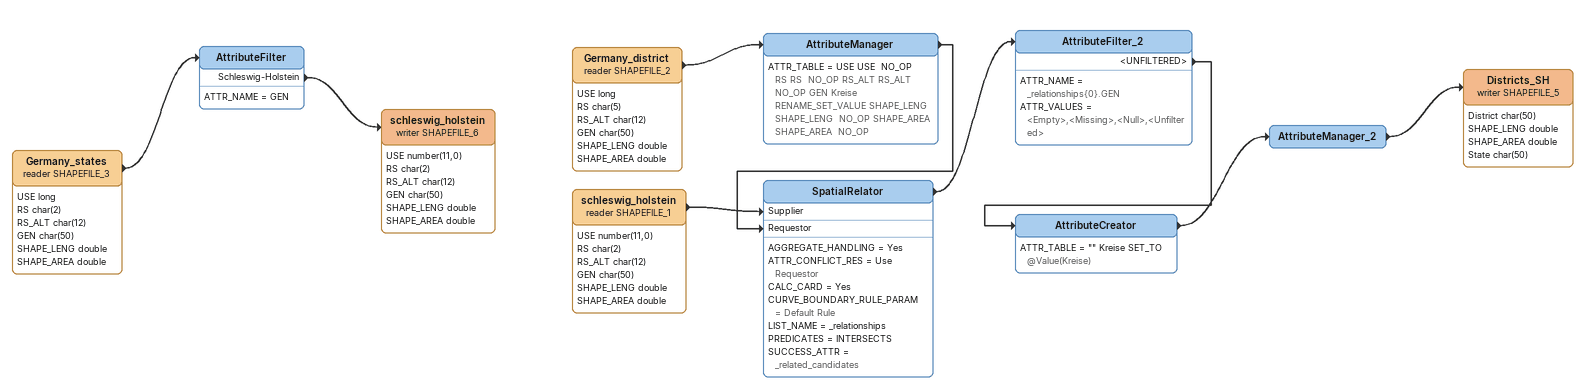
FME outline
Germany_states (reader SHAPEFILE_3)
    attributes: USE long, RS char(2), RS_ALT char(12), GEN char(50), SHAPE_LENG double, SHAPE_AREA double
    -> AttributeFilter
AttributeFilter
    ATTR_NAME = GEN
    Schleswig-Holstein -> schleswig_holstein (writer SHAPEFILE_6)
schleswig_holstein (writer SHAPEFILE_6)
    attributes: USE number(11,0), RS char(2), RS_ALT char(12), GEN char(50), SHAPE_LENG double, SHAPE_AREA double
Germany_district (reader SHAPEFILE_2)
    attributes: USE long, RS char(5), RS_ALT char(12), GEN char(50), SHAPE_LENG double, SHAPE_AREA double
    -> AttributeManager
AttributeManager
    ATTR_TABLE = USE USE  NO_OP RS RS  NO_OP RS_ALT RS_ALT  NO_OP GEN Kreise  RENAME_SET_VALUE SHAPE_LENG SHAPE_LENG  NO_OP SHAPE_AREA SHAPE_AREA  NO_OP
    -> SpatialRelator [Requestor]
schleswig_holstein (reader SHAPEFILE_1)
    attributes: USE number(11,0), RS char(2), RS_ALT char(12), GEN char(50), SHAPE_LENG double, SHAPE_AREA double
    -> SpatialRelator [Supplier]
SpatialRelator
    AGGREGATE_HANDLING = Yes
    ATTR_CONFLICT_RES = Use Requestor
    CALC_CARD = Yes
    CURVE_BOUNDARY_RULE_PARAM = Default Rule
    LIST_NAME = _relationships
    PREDICATES = INTERSECTS
    SUCCESS_ATTR = _related_candidates
    -> AttributeFilter_2
AttributeFilter_2
    ATTR_NAME = _relationships{0}.GEN
    ATTR_VALUES = <Empty>,<Missing>,<Null>,<Unfiltered>
    <UNFILTERED> -> AttributeCreator
AttributeCreator
    ATTR_TABLE = "" Kreise SET_TO @Value(Kreise)
    -> AttributeManager_2
AttributeManager_2
    -> Districts_SH (writer SHAPEFILE_5)
Districts_SH (writer SHAPEFILE_5)
    attributes: District char(50), SHAPE_LENG double, SHAPE_AREA double, State char(50)
